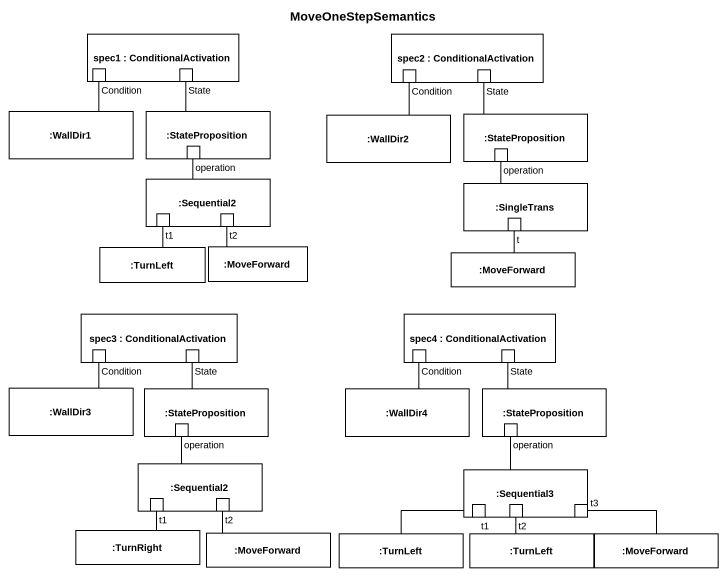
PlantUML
@startuml
title MoveOneStepSemantics
rectangle "spec1 : ConditionalActivation" as spec1 {
  port Condition
  port "State" as State_
}
rectangle "spec2 : ConditionalActivation" as spec2 {
  port "Condition" as Condition_2
  port "State" as State__2
}
rectangle ":WallDir1" as WallDir1
rectangle ":StateProposition" as StateProposition {
  port operation
}
rectangle ":WallDir2" as WallDir2
rectangle ":StateProposition" as StateProposition_2 {
  port "operation" as operation_2
}
rectangle ":Sequential2" as Sequential2 {
  port t1
  port t2
}
rectangle ":SingleTrans" as SingleTrans {
  port t
}
rectangle ":TurnLeft" as TurnLeft
rectangle ":MoveForward" as MoveForward
rectangle ":MoveForward" as MoveForward_2
rectangle "spec3 : ConditionalActivation" as spec3 {
  port "Condition" as Condition_3
  port "State" as State__3
}
rectangle "spec4 : ConditionalActivation" as spec4 {
  port "Condition" as Condition_4
  port "State" as State__4
}
rectangle ":WallDir3" as WallDir3
rectangle ":StateProposition" as StateProposition_3 {
  port "operation" as operation_3
}
rectangle ":WallDir4" as WallDir4
rectangle ":StateProposition" as StateProposition_4 {
  port "operation" as operation_4
}
rectangle ":Sequential2" as Sequential2_2 {
  port "t1" as t1_2
  port "t2" as t2_2
}
rectangle ":Sequential3" as Sequential3 {
  port "t1" as t1_3
  port "t2" as t2_3
  port t3
}
rectangle ":TurnRight" as TurnRight
rectangle ":MoveForward" as MoveForward_3
rectangle ":TurnLeft" as TurnLeft_2
rectangle ":TurnLeft" as TurnLeft_3
rectangle ":MoveForward" as MoveForward_4
WallDir1 -up- Condition
StateProposition -up- State_
WallDir2 -up- Condition_2
StateProposition_2 -up- State__2
Sequential2 -up- operation
SingleTrans -up- operation_2
TurnLeft -up- t1
MoveForward -up- t2
MoveForward_2 -up- t
WallDir3 -up- Condition_3
StateProposition_3 -up- State__3
WallDir4 -up- Condition_4
StateProposition_4 -up- State__4
Sequential2_2 -up- operation_3
Sequential3 -up- operation_4
TurnRight -up- t1_2
MoveForward_3 -up- t2_2
TurnLeft_2 -right- t1_3
TurnLeft_3 -up- t2_3
MoveForward_4 -left- t3
@enduml
